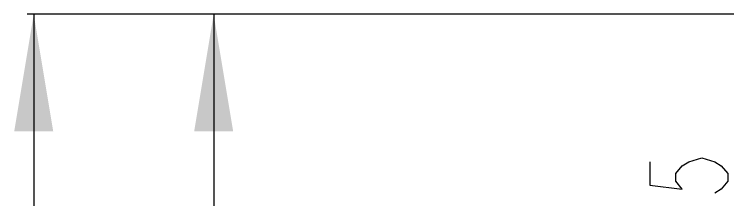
# Model space of a CAD drawing. Header units: millimetres. Extents: x 0 to 1173, y -4 to 841.
# Drawn here: x 931.8 to 986.8, y 490 to 504.3 of the extents above; entities that cross this region are included whole.
import ezdxf

# ---------------------------------------------------------------- set-up
doc = ezdxf.new("R2010")
doc.units = ezdxf.units.MM
doc.header["$LTSCALE"] = 65.395
doc.layers.get('0').update_dxf_attribs({"linetype": 'CONTINUOUS'})
for name, color, linetype in [('J800_DH_BL3', 7, 'CONTINUOUS'), ('J_900_EXP_DH_BL9', 7, 'CONTINUOUS'), ('TM20_JOINT_200L_DH_BL4', 7, 'CONTINUOUS')]:
    doc.layers.add(name, color=color, linetype=linetype)
doc.styles.get("Standard").update_dxf_attribs({"font": 'txt', "width": 0.8})
doc.dimstyles.new('DIMSTYLE_1', dxfattribs={"dimtxt": 6, "dimasz": 9, "dimexe": 0.5, "dimexo": 0, "dimgap": 1.5, "dimtad": 1, "dimlfac": 6, "dimzin": 0, "dimdsep": 46, "dimtxsty": 'Standard', "dimblk": '_FILLED', "dimblk1": '_FILLED', "dimblk2": '_FILLED', "dimcen": 0.09, "dimadec": 0, "dimazin": 0, "dimtp": 0.01, "dimtm": 0.01, "dimtfac": 1, "dimtofl": 0, "dimtmove": 0, "dimatfit": 3, "dimldrblk": '_FILLED', "dimfxl": 0, "dimtolj": 1, "dimtzin": 0, "dimarcsym": 0})

# ---------------------------------------------------------------- blocks, each defined once
blk = doc.blocks.new('_FILLED')
at = {"color": 0, "linetype": 'ByBlock'}
blk.add_solid([(0, 0), (-1, 0.1667), (-1, -0.1667)], dxfattribs=at)
blk = doc.blocks.new('*D30')
at = {"color": 2, "linetype": 'Continuous'}
for p, q in [((999.914, 504.316), (946.64, 504.316)), ((947.14, 504.316), (947.14, 437.649)), ((947.14, 370.982), (947.14, 437.649)), ((970.164, 370.982), (946.64, 370.982))]:
    blk.add_line(p, q, dxfattribs=at)
at = {"color": 2, "linetype": 'Continuous', "xscale": 9, "yscale": 9, "zscale": 9}
for p, rotation in [((947.14, 504.316), 90), ((947.14, 370.982), 270)]:
    blk.add_blockref('_FILLED', p, dxfattribs=dict(at, rotation=rotation))
blk = doc.blocks.new('TM20_JOINT_200L_DH_BL4', base_point=(646.7471, 433.0434))
at = {"layer": 'TM20_JOINT_200L_DH_BL4', "color": 2, "linetype": 'Continuous'}
blk.add_lwpolyline([(980.7592, 492.9565), (980.7592, 491.1565), (983.2593, 490.8565), (982.7593, 491.4565), (982.7593, 492.0565), (983.2593, 492.6565), (983.7593, 492.9565), (984.7593, 493.2565), (985.7593, 492.9565), (986.2593, 492.6565), (986.7593, 492.0565), (986.7593, 491.4565), (986.2593, 490.8565), (985.7593, 490.5565)], dxfattribs=at)
blk = doc.blocks.new('*D37')
at = {"color": 2, "linetype": 'Continuous'}
for p, q in [((1014.722, 504.316), (932.772, 504.316)), ((933.272, 504.316), (933.272, 358.482)), ((933.272, 212.649), (933.272, 358.482)), ((964.53, 212.649), (932.772, 212.649))]:
    blk.add_line(p, q, dxfattribs=at)
at = {"color": 2, "linetype": 'Continuous', "xscale": 9, "yscale": 9, "zscale": 9}
for p, rotation in [((933.272, 504.316), 90), ((933.272, 212.649), 270)]:
    blk.add_blockref('_FILLED', p, dxfattribs=dict(at, rotation=rotation))
blk = doc.blocks.new('J800_DH_BL3', base_point=(619.2996, 358.4824))
at = {"layer": 'J800_DH_BL3', "color": 2, "linetype": 'Continuous'}
dim = blk.add_linear_dim(base=(947.1397, 504.3158), p1=(970.1636, 370.9824), p2=(999.9136, 504.3158), angle=90, dimstyle='DIMSTYLE_1', dxfattribs=at)
dim.commit()
dim.dimension.update_dxf_attribs({"geometry": '*D30', "text_midpoint": (947.1397, 423.2491), "dimtype": 160})
blk = doc.blocks.new('J_900_EXP_DH_BL9', base_point=(532.0064, 323.1577))
at = {"layer": 'J_900_EXP_DH_BL9', "color": 2, "linetype": 'Continuous'}
dim = blk.add_linear_dim(base=(933.2718, 504.3158), p1=(964.5302, 212.6491), p2=(1014.7219, 504.3158), angle=90, dimstyle='DIMSTYLE_1', dxfattribs=at)
dim.commit()
dim.dimension.update_dxf_attribs({"geometry": '*D37', "text_midpoint": (933.2718, 341.6824), "dimtype": 160})

msp = doc.modelspace()

# ---------------------------------------------------------------- block references
at = {"layer": 'J800_DH_BL3'}
msp.add_blockref('J800_DH_BL3', (619.2996, 358.4824), dxfattribs=at)
at = {"layer": 'J_900_EXP_DH_BL9'}
msp.add_blockref('J_900_EXP_DH_BL9', (532.0064, 323.1577), dxfattribs=at)
at = {"layer": 'TM20_JOINT_200L_DH_BL4'}
msp.add_blockref('TM20_JOINT_200L_DH_BL4', (646.7471, 433.0434), dxfattribs=at)

doc.saveas('drawing.dxf')
